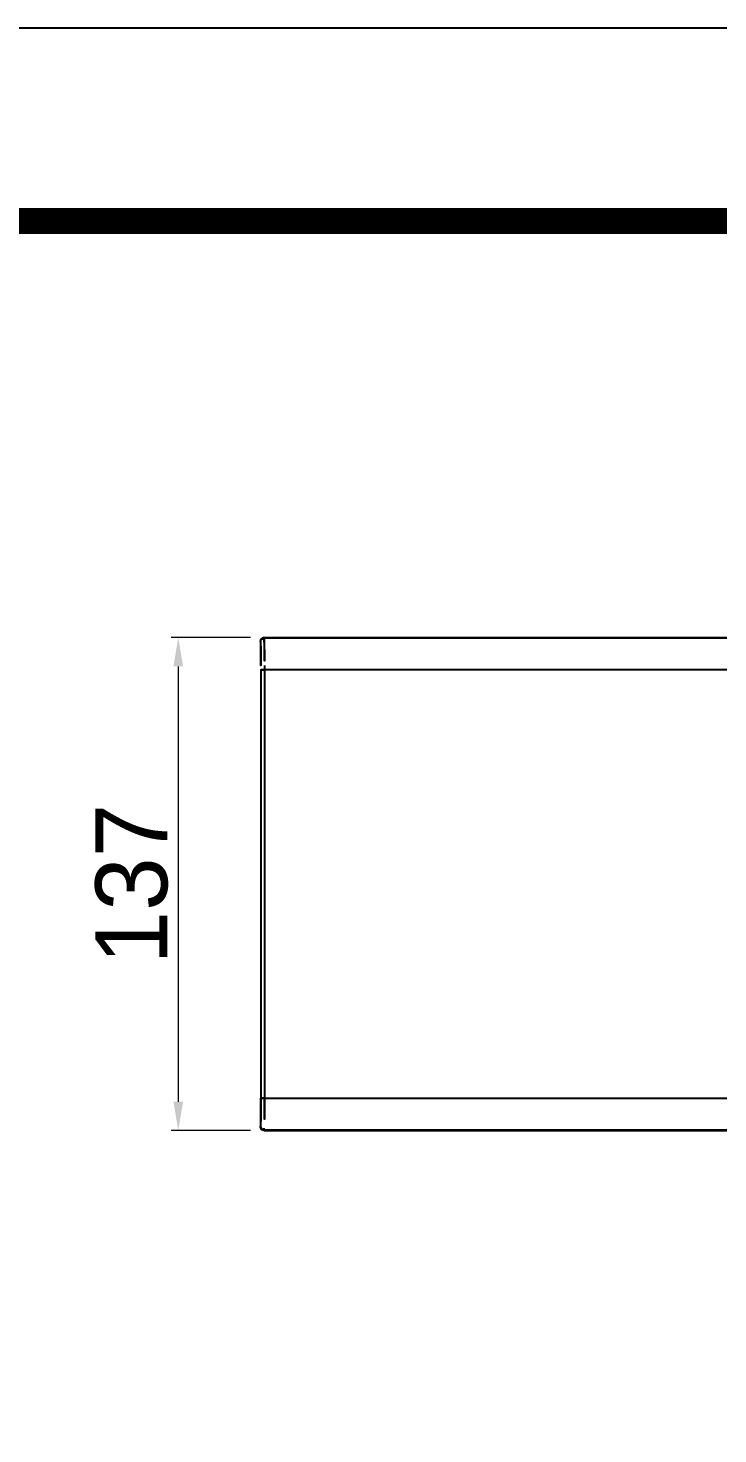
# Model space of a CAD drawing. Extents: x 16296684858 to 16296688009, y -37409618718 to -37409616409.
# Drawn here: x 16296685483.9 to 16296685675.7, y -37409616799.7 to -37409616408.9 of the extents above; entities that cross this region are included whole.
import ezdxf

# ---------------------------------------------------------------- set-up
doc = ezdxf.new("R2010")
doc.units = 0
doc.header["$LTSCALE"] = 10
doc.header["$MEASUREMENT"] = 0
doc.header["$PDMODE"] = 3
doc.header["$PDSIZE"] = -10
doc.layers.get('0').update_dxf_attribs({"linetype": 'CONTINUOUS'})
doc.layers.get('DEFPOINTS').update_dxf_attribs({"linetype": 'CONTINUOUS'})
doc.styles.add('Daelim Dimension', font='')
doc.styles.get('Daelim Dimension').set_extended_font_data('나눔고딕')
doc.dimstyles.new('DEFAULT', dxfattribs={"dimscale": 2, "dimtxt": 2, "dimasz": 2, "dimexe": 0, "dimexo": 2, "dimgap": 1, "dimtad": 1, "dimdec": 1, "dimzin": 9, "dimdsep": 46, "dimtxsty": 'Daelim Dimension', "dimcen": 0.5, "dimclrd": 252, "dimclre": 252, "dimclrt": 3, "dimadec": 1, "dimazin": 0, "dimtfac": 1, "dimtdec": 1, "dimtix": 1, "dimtmove": 0, "dimatfit": 3, "dimfxl": 1, "dimtolj": 1, "dimtzin": 1, "dimlwd": 9, "dimlwe": 9, "dimarcsym": 0})

# ---------------------------------------------------------------- blocks, each defined once
blk = doc.blocks.new('*D59')
at = {"color": 5, "lineweight": 9, "ltscale": 0.5, "transparency": 16777216}
for p, q in [((16296685545.77598, -37409616578.347893), (16296685523.689039, -37409616578.347893)), ((16296685525.689039, -37409616586.347893), (16296685525.689039, -37409616707.339127)), ((16296685545.77598, -37409616715.339127), (16296685523.689039, -37409616715.339127))]:
    blk.add_line(p, q, dxfattribs=at)
at = {"color": 5, "ltscale": 0.5, "transparency": 16777216}
for points in [[(16296685524.3557, -37409616586.347893), (16296685527.022369, -37409616586.347893), (16296685525.689039, -37409616578.347893)], [(16296685524.3557, -37409616707.339127), (16296685527.022369, -37409616707.339127), (16296685525.689039, -37409616715.339127)]]:
    blk.add_solid(points, dxfattribs=at)
at = {"layer": 'DEFPOINTS', "color": 0, "ltscale": 0.5, "transparency": 16777216}
for p in [(16296685549.77598, -37409616578.347893), (16296685525.689039, -37409616715.339127), (16296685549.77598, -37409616715.339127)]:
    blk.add_point(p, dxfattribs=at)
at = {"color": 7, "ltscale": 0.5, "transparency": 16777216, "insert": (16296685512.787741, -37409616646.843513), "char_height": 20, "attachment_point": 5, "rotation": 90, "style": 'Daelim Dimension'}
blk.add_mtext('\\A1;137', dxfattribs=at)

msp = doc.modelspace()

# ---------------------------------------------------------------- linework, layer by layer
at = {"color": 7, "linetype": 'Continuous'}
for p, q in [((16296685548.540279, -37409616579.347847), (16296685548.540279, -37409616579.397202)), ((16296685548.540291, -37409616579.347847), (16296685548.58959, -37409616579.397202)), ((16296685549.540279, -37409616578.347878), (16296685796.035919, -37409616578.347878)), ((16296685549.540279, -37409616578.3479), (16296685549.58963, -37409616578.397217)), ((16296685549.58963, -37409616578.397217), (16296685796.03594, -37409616578.397217)), ((16296685549.659069, -37409616586.065163), (16296685549.65909, -37409616587.326157)), ((16296685700.211029, -37409616587.326157), (16296685549.65909, -37409616587.326157)), ((16296685549.66062, -37409616587.326157), (16296685549.66062, -37409616706.361549)), ((16296685549.659849, -37409616706.361549), (16296685804.03587, -37409616706.361549)), ((16296685548.540279, -37409616714.289787), (16296685548.540279, -37409616714.339127)), ((16296685548.58959, -37409616714.289787), (16296685548.540291, -37409616714.339127)), ((16296685549.55847, -37409616715.339119), (16296685549.55884, -37409616715.339104)), ((16296685549.55859, -37409616715.339119), (16296685783.035891, -37409616715.339119)), ((16296685549.563881, -37409616715.28978), (16296685549.563881, -37409616715.339104)), ((16296685804.03587, -37409616715.28978), (16296685549.563881, -37409616715.28978)), ((16296685549.60817, -37409616714.877312), (16296685549.612261, -37409616714.72596)), ((16296685549.612261, -37409616714.72596), (16296685549.61241, -37409616714.69915))]:
    msp.add_line(p, q, dxfattribs=at)
at = {"ltscale": 0.5}
msp.add_lwpolyline([(16296684858.499121, -37409618717.603394), (16296688009.339121, -37409618717.603394), (16296688009.339121, -37409616408.923378), (16296684858.499121, -37409616408.923378)], close=True, dxfattribs=at)
at = {"color": 5, "linetype": 'ByBlock', "lineweight": 200, "const_width": 7.26}
msp.add_lwpolyline([(16296684909.165159, -37409618618.747757), (16296687958.36516, -37409618618.747757), (16296687958.36516, -37409616462.527771), (16296684909.165159, -37409616462.527771)], close=True, dxfattribs=at)
at = {"color": 7, "linetype": 'Continuous'}
for centre, radius, start, end in [((16296685549.54022, -37409616579.347816), 0.999928, 89.99639366, 180.00174853), ((16296685549.58967, -37409616579.39727), 1.000054, 90.00349706, 179.99475441), ((16296685549.538139, -37409616579.345741), 0.996934, 131.3818305, 138.97449169), ((16296685549.540251, -37409616714.339142), 0.999967, 179.99956287, 271.05048707), ((16296685549.58967, -37409616714.289726), 1.000054, 180.00524559, 268.81091736), ((16296685549.53705, -37409616714.340591), 0.996418, 202.76518635, 212.06361583), ((16296685549.54435, -37409616714.335983), 1.005055, 212.0651913, 225.5216888)]:
    msp.add_arc(centre, radius, start, end, dxfattribs=at)
for points in [[(16296685548.61665, -37409616578.964668), (16296685548.566799, -37409616579.084991), (16296685548.5403, -37409616579.217613), (16296685548.540291, -37409616579.347847)], [(16296685548.78603, -37409616578.691353), (16296685548.715679, -37409616578.772217), (16296685548.657669, -37409616578.865646), (16296685548.61665, -37409616578.964668)], [(16296685549.157061, -37409616578.424263), (16296685549.05616, -37409616578.466057), (16296685548.96104, -37409616578.52552), (16296685548.879089, -37409616578.597717)], [(16296685549.540291, -37409616578.3479), (16296685549.41004, -37409616578.3479), (16296685549.277399, -37409616578.374397), (16296685549.157061, -37409616578.424263)], [(16296685548.658819, -37409616587.337982), (16296685548.66157, -37409616627.008308), (16296685548.66157, -37409616666.678627), (16296685548.658819, -37409616706.348953)], [(16296685548.540291, -37409616714.339149), (16296685548.5403, -37409616714.470749), (16296685548.567381, -37409616714.604797), (16296685548.61825, -37409616714.726173)], [(16296685548.84017, -37409616715.053108), (16296685548.933661, -37409616715.144791), (16296685549.04759, -37409616715.219177), (16296685549.16921, -37409616715.267693)], [(16296685549.16921, -37409616715.267693), (16296685549.291849, -37409616715.316612), (16296685549.42683, -37409616715.341377), (16296685549.55884, -37409616715.338928)]]:
    msp.add_open_spline(points, degree=3, dxfattribs=at)
for points, knots in [([(16296685548.58959, -37409616579.397202), (16296685548.59272, -37409616579.400307), (16296685548.592819, -37409616579.417213), (16296685548.59779, -37409616579.447182), (16296685548.599899, -37409616579.498413), (16296685548.605379, -37409616579.602028), (16296685548.61047, -37409616579.77829), (16296685548.616831, -37409616580.042686), (16296685548.62269, -37409616580.376793), (16296685548.62841, -37409616580.777031), (16296685548.633751, -37409616581.239792), (16296685548.64068, -37409616581.96862), (16296685548.647829, -37409616582.998444), (16296685548.65403, -37409616584.348923), (16296685548.657881, -37409616585.814041), (16296685548.658779, -37409616586.823433), (16296685548.658819, -37409616587.337982)], [0, 0, 0, 0, 0.0016680794, 0.0056727316, 0.0120242156, 0.020713256, 0.0450527824, 0.078492206, 0.1206817493, 0.1712481937, 0.2297053664, 0.2954931673, 0.4465669856, 0.6187145625, 0.8056308288, 1, 1, 1, 1]), ([(16296685549.58963, -37409616578.397217), (16296685549.59243, -37409616578.400368), (16296685549.592581, -37409616578.416054), (16296685549.59697, -37409616578.444572), (16296685549.598881, -37409616578.492538), (16296685549.60375, -37409616578.589699), (16296685549.608339, -37409616578.754677), (16296685549.61413, -37409616579.00238), (16296685549.61956, -37409616579.31575), (16296685549.62492, -37409616579.69207), (16296685549.630011, -37409616580.128517), (16296685549.63677, -37409616580.820381), (16296685549.64407, -37409616581.806129), (16296685549.650999, -37409616583.112038), (16296685549.65616, -37409616584.551231), (16296685549.658279, -37409616585.550667), (16296685549.659069, -37409616586.065163)], [0, 0, 0, 0, 0.0016484371, 0.0055562454, 0.0117317155, 0.0201660128, 0.0437632948, 0.0761804423, 0.1171403668, 0.1663478653, 0.223412167, 0.2878808853, 0.437008097, 0.6090298444, 0.7987418598, 1, 1, 1, 1]), ([(16296685549.6591, -37409616587.325447), (16296685549.532181, -37409616587.325462), (16296685549.34779, -37409616587.32563), (16296685549.11319, -37409616587.326874), (16296685548.963619, -37409616587.327187), (16296685548.8416, -37409616587.330093), (16296685548.74781, -37409616587.327103), (16296685548.69429, -37409616587.336159), (16296685548.664, -37409616587.328728), (16296685548.658859, -37409616587.333389)], [0, 0, 0, 0, 0.3806042482, 0.5528398621, 0.7039419552, 0.828282329, 0.9213045344, 0.9791884022, 1, 1, 1, 1]), ([(16296685548.658819, -37409616706.348953), (16296685548.65877, -37409616706.863518), (16296685548.657869, -37409616707.872917), (16296685548.65403, -37409616709.338043), (16296685548.64782, -37409616710.688553), (16296685548.64069, -37409616711.718369), (16296685548.633751, -37409616712.447197), (16296685548.62841, -37409616712.909973), (16296685548.62269, -37409616713.310211), (16296685548.616831, -37409616713.64431), (16296685548.61047, -37409616713.908707), (16296685548.605379, -37409616714.084976), (16296685548.59989, -37409616714.188591), (16296685548.59778, -37409616714.239807), (16296685548.59281, -37409616714.269798), (16296685548.59272, -37409616714.286667), (16296685548.58959, -37409616714.289787)], [0, 0, 0, 0, 0.1943694268, 0.3812860292, 0.5534340269, 0.7045081802, 0.7702960747, 0.8287533021, 0.8793197445, 0.9215092286, 0.9549484744, 0.9792876592, 0.9879765007, 0.994327788, 0.9983322419, 1, 1, 1, 1]), ([(16296685549.659189, -37409616706.361549), (16296685549.532261, -37409616706.361542), (16296685549.347839, -37409616706.361366), (16296685549.113211, -37409616706.36013), (16296685548.96361, -37409616706.359818), (16296685548.841579, -37409616706.356918), (16296685548.74777, -37409616706.359909), (16296685548.694269, -37409616706.350822), (16296685548.66396, -37409616706.358276), (16296685548.658819, -37409616706.353607)], [0, 0, 0, 0, 0.3806097847, 0.5528490113, 0.7039517378, 0.8282924367, 0.9213140095, 0.9791946449, 1, 1, 1, 1]), ([(16296685549.659849, -37409616706.361549), (16296685549.66044, -37409616708.049347), (16296685549.651739, -37409616710.828529), (16296685549.63773, -37409616713.607979), (16296685549.61241, -37409616714.69915)], [0, 0, 0, 0, 0.607283999, 1, 1, 1, 1]), ([(16296685549.5991, -37409616715.15831), (16296685549.59754, -37409616715.190231), (16296685549.594931, -37409616715.229263), (16296685549.582291, -37409616715.286484), (16296685549.56892, -37409616715.28978)], [0, 0, 0, 0, 0.6989140648, 1, 1, 1, 1]), ([(16296685549.5991, -37409616715.15831), (16296685549.59985, -37409616715.139717), (16296685549.60335, -37409616715.046066), (16296685549.606091, -37409616714.952393), (16296685549.60817, -37409616714.877312)], [0, 0, 0, 0, 0.1985432601, 1, 1, 1, 1])]:
    msp.add_open_spline(points, degree=3, knots=knots, dxfattribs=at)

# ---------------------------------------------------------------- dimensions: what is measured, and where the dimension line sits
at = {"ltscale": 0.5}
dim = msp.add_linear_dim(base=(16296685525.689039, -37409616715.339127), p1=(16296685549.77597, -37409616578.347878), p2=(16296685549.77597, -37409616715.339119), angle=90, dimstyle='DEFAULT', override={"dimtxt": 10, "dimasz": 4, "dimexe": 1, "dimdec": 0, "dimclrd": 5, "dimclre": 5, "dimclrt": 7}, dxfattribs=at)
dim.commit()
dim.dimension.update_dxf_attribs({"geometry": '*D59', "text_midpoint": (16296685512.787741, -37409616646.843513)})

doc.saveas('drawing.dxf')
